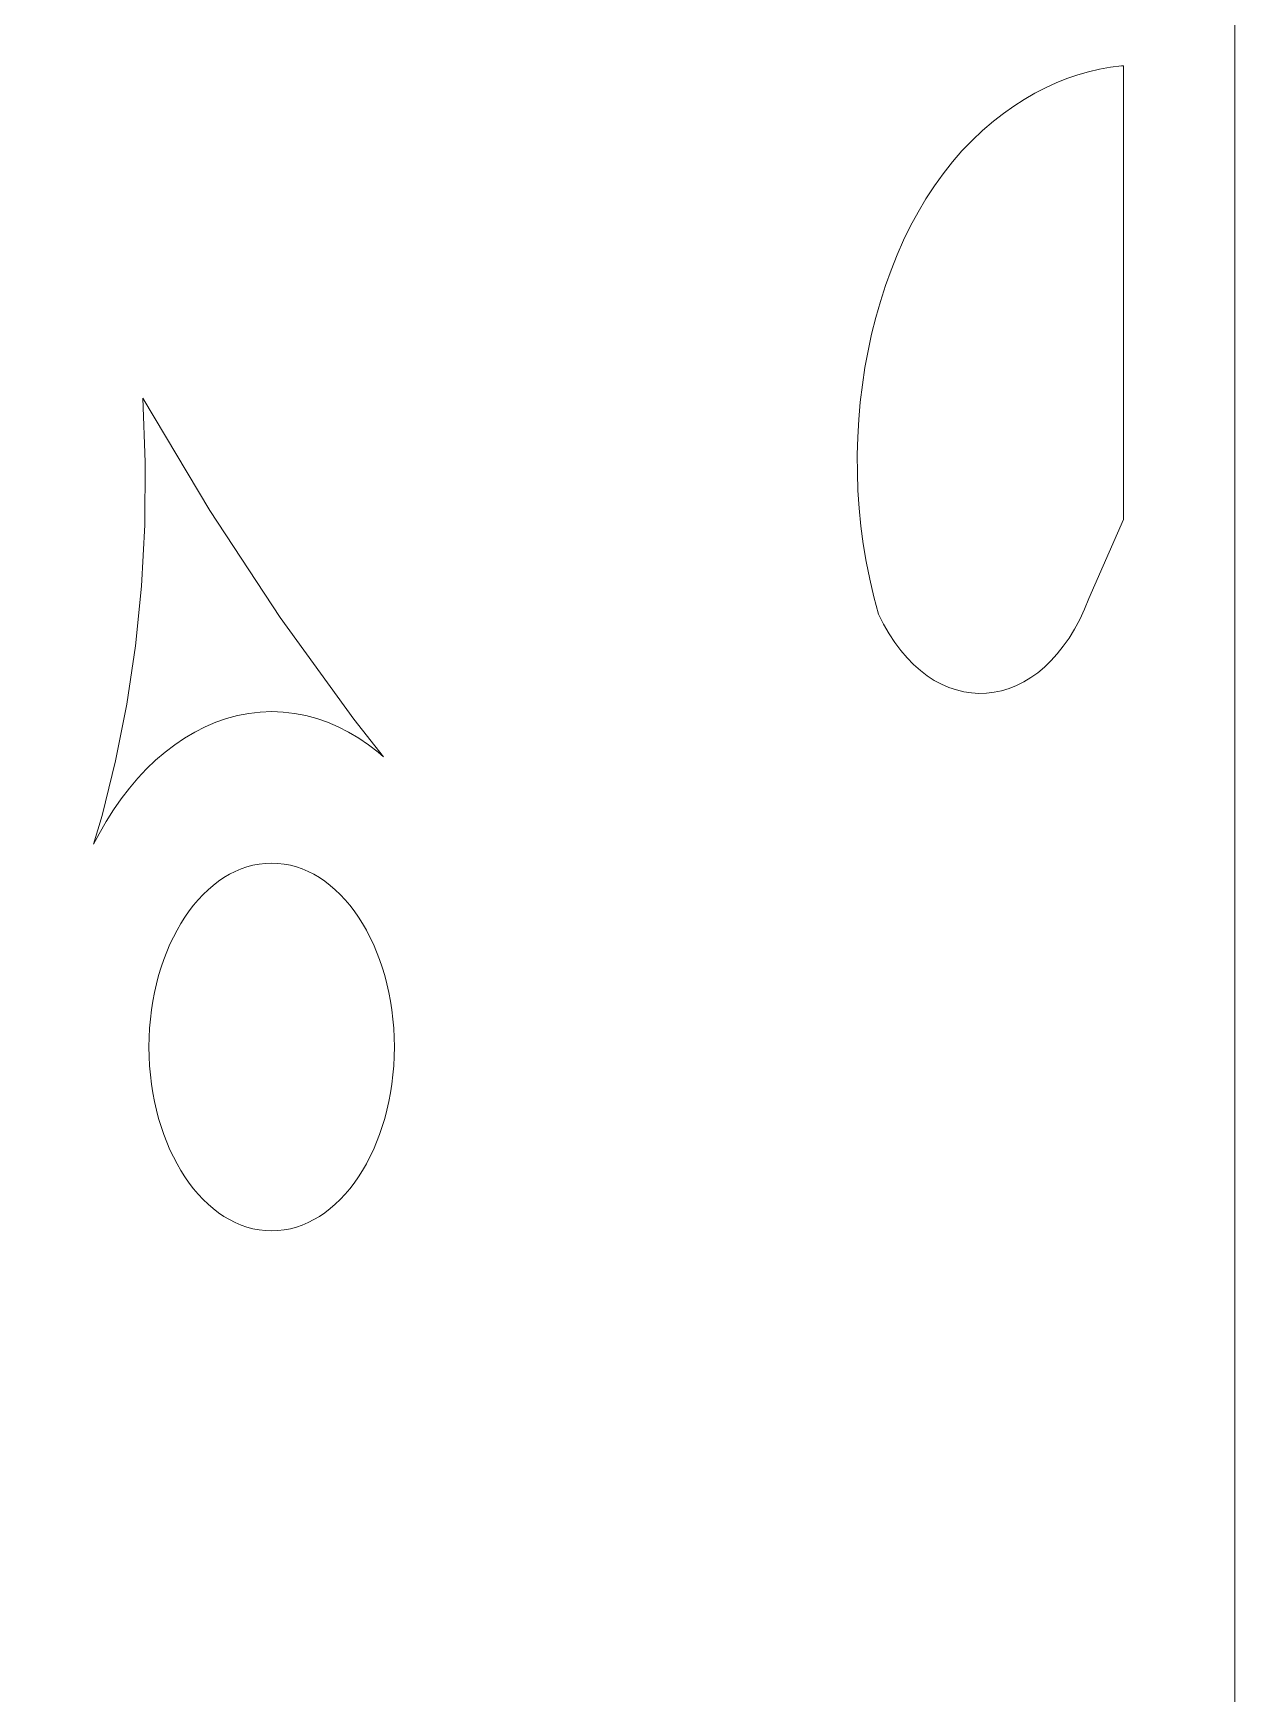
# Model space of a CAD drawing. Header units: centimetres. Extents: x -9.1 to 5.1, y -12.3 to 13.3.
# Drawn here: x 3.401 to 5.091, y -7.663 to -5.326 of the extents above; entities that cross this region are included whole.
import ezdxf

# ---------------------------------------------------------------- set-up
doc = ezdxf.new("R2010")
doc.units = ezdxf.units.CM
doc.header["$MEASUREMENT"] = 0
doc.layers.add('layer 1', color=7, linetype='Continuous')

msp = doc.modelspace()

# ---------------------------------------------------------------- linework, layer by layer
at = {"layer": 'layer 1', "color": 242, "lineweight": 9}
for points, knots in [([(5.08841, -12.32848), (5.08841, -12.32848), (-9.09402, -12.32848), (-9.09402, -12.32848), (-9.09402, -12.32848), (-9.09402, -12.32848), (-9.09402, 0.32731), (-9.09402, 0.32731), (-9.09402, 0.32731), (-9.09402, 0.32731), (5.0911, 0.32731), (5.0911, 0.32731), (5.0911, 0.32731), (5.0911, 0.32731), (5.0911, -12.32848), (5.0911, -12.32848), (5.0911, -12.32848), (5.0911, -12.32848), (5.08841, -12.32848), (5.08841, -12.32848)], [0, 0, 0, 0, 0.1666667, 0.1666667, 0.1666667, 0.1666667, 0.3333333, 0.3333333, 0.3333333, 0.3333333, 0.5, 0.5, 0.5, 0.5, 0.6666667, 0.6666667, 0.6666667, 0.6666667, 1, 1, 1, 1]), ([(4.93436, -6.01037), (4.93436, -6.01037), (4.93436, -5.37197), (4.93436, -5.37197), (4.93436, -5.37197), (4.93436, -5.37197), (4.93178, -5.37215), (4.93178, -5.37215), (4.93178, -5.37215), (4.93178, -5.37215), (4.91629, -5.37402), (4.91629, -5.37402), (4.91629, -5.37402), (4.91629, -5.37402), (4.90085, -5.37675), (4.90085, -5.37675), (4.90085, -5.37675), (4.90085, -5.37675), (4.88544, -5.3803), (4.88544, -5.3803), (4.88544, -5.3803), (4.88544, -5.3803), (4.8701, -5.38468), (4.8701, -5.38468), (4.8701, -5.38468), (4.8701, -5.38468), (4.85484, -5.38991), (4.85484, -5.38991), (4.85484, -5.38991), (4.85484, -5.38991), (4.83967, -5.39598), (4.83967, -5.39598), (4.83967, -5.39598), (4.83967, -5.39598), (4.82461, -5.40289), (4.82461, -5.40289), (4.82461, -5.40289), (4.82461, -5.40289), (4.80968, -5.41064), (4.80968, -5.41064), (4.80968, -5.41064), (4.80968, -5.41064), (4.79487, -5.41924), (4.79487, -5.41924), (4.79487, -5.41924), (4.79487, -5.41924), (4.78024, -5.42869), (4.78024, -5.42869), (4.78024, -5.42869), (4.78024, -5.42869), (4.76577, -5.43899), (4.76577, -5.43899), (4.76577, -5.43899), (4.76577, -5.43899), (4.75149, -5.45014), (4.75149, -5.45014), (4.75149, -5.45014), (4.75149, -5.45014), (4.73618, -5.46305), (4.73618, -5.46305), (4.73618, -5.46305), (4.73618, -5.46305), (4.72144, -5.47694), (4.72144, -5.47694), (4.72144, -5.47694), (4.72144, -5.47694), (4.70729, -5.49172), (4.70729, -5.49172), (4.70729, -5.49172), (4.70729, -5.49172), (4.69372, -5.50738), (4.69372, -5.50738), (4.69372, -5.50738), (4.69372, -5.50738), (4.68076, -5.52388), (4.68076, -5.52388), (4.68076, -5.52388), (4.68076, -5.52388), (4.66839, -5.54118), (4.66839, -5.54118), (4.66839, -5.54118), (4.66839, -5.54118), (4.65665, -5.55924), (4.65665, -5.55924), (4.65665, -5.55924), (4.65665, -5.55924), (4.64553, -5.57801), (4.64553, -5.57801), (4.64553, -5.57801), (4.64553, -5.57801), (4.63504, -5.59747), (4.63504, -5.59747), (4.63504, -5.59747), (4.63504, -5.59747), (4.6252, -5.61757), (4.6252, -5.61757), (4.6252, -5.61757), (4.6252, -5.61757), (4.61602, -5.63827), (4.61602, -5.63827), (4.61602, -5.63827), (4.61602, -5.63827), (4.60748, -5.65954), (4.60748, -5.65954), (4.60748, -5.65954), (4.60748, -5.65954), (4.59963, -5.68132), (4.59963, -5.68132), (4.59963, -5.68132), (4.59963, -5.68132), (4.59246, -5.70361), (4.59246, -5.70361), (4.59246, -5.70361), (4.59246, -5.70361), (4.58597, -5.72633), (4.58597, -5.72633), (4.58597, -5.72633), (4.58597, -5.72633), (4.58017, -5.74947), (4.58017, -5.74947), (4.58017, -5.74947), (4.58017, -5.74947), (4.5751, -5.77298), (4.5751, -5.77298), (4.5751, -5.77298), (4.5751, -5.77298), (4.57073, -5.79681), (4.57073, -5.79681), (4.57073, -5.79681), (4.57073, -5.79681), (4.56708, -5.82093), (4.56708, -5.82093), (4.56708, -5.82093), (4.56708, -5.82093), (4.56417, -5.84532), (4.56417, -5.84532), (4.56417, -5.84532), (4.56417, -5.84532), (4.56201, -5.86992), (4.56201, -5.86992), (4.56201, -5.86992), (4.56201, -5.86992), (4.56061, -5.89469), (4.56061, -5.89469), (4.56061, -5.89469), (4.56061, -5.89469), (4.55995, -5.91961), (4.55995, -5.91961), (4.55995, -5.91961), (4.55995, -5.91961), (4.56006, -5.94462), (4.56006, -5.94462), (4.56006, -5.94462), (4.56006, -5.94462), (4.56097, -5.96968), (4.56097, -5.96968), (4.56097, -5.96968), (4.56097, -5.96968), (4.56265, -5.99476), (4.56265, -5.99476), (4.56265, -5.99476), (4.56265, -5.99476), (4.56514, -6.01984), (4.56514, -6.01984), (4.56514, -6.01984), (4.56514, -6.01984), (4.56843, -6.04486), (4.56843, -6.04486), (4.56843, -6.04486), (4.56843, -6.04486), (4.57252, -6.06977), (4.57252, -6.06977), (4.57252, -6.06977), (4.57252, -6.06977), (4.57747, -6.09455), (4.57747, -6.09455), (4.57747, -6.09455), (4.57747, -6.09455), (4.58322, -6.11916), (4.58322, -6.11916), (4.58322, -6.11916), (4.58322, -6.11916), (4.58984, -6.14356), (4.58984, -6.14356), (4.58984, -6.14356), (4.58984, -6.14356), (4.59702, -6.15788), (4.59702, -6.15788), (4.59702, -6.15788), (4.59702, -6.15788), (4.60466, -6.17122), (4.60466, -6.17122), (4.60466, -6.17122), (4.60466, -6.17122), (4.61273, -6.18355), (4.61273, -6.18355), (4.61273, -6.18355), (4.61273, -6.18355), (4.6212, -6.19492), (4.6212, -6.19492), (4.6212, -6.19492), (4.6212, -6.19492), (4.63004, -6.20528), (4.63004, -6.20528), (4.63004, -6.20528), (4.63004, -6.20528), (4.63921, -6.21466), (4.63921, -6.21466), (4.63921, -6.21466), (4.63921, -6.21466), (4.64869, -6.22306), (4.64869, -6.22306), (4.64869, -6.22306), (4.64869, -6.22306), (4.65841, -6.23049), (4.65841, -6.23049), (4.65841, -6.23049), (4.65841, -6.23049), (4.66837, -6.23695), (4.66837, -6.23695), (4.66837, -6.23695), (4.66837, -6.23695), (4.67853, -6.24242), (4.67853, -6.24242), (4.67853, -6.24242), (4.67853, -6.24242), (4.68887, -6.24692), (4.68887, -6.24692), (4.68887, -6.24692), (4.68887, -6.24692), (4.69934, -6.25046), (4.69934, -6.25046), (4.69934, -6.25046), (4.69934, -6.25046), (4.70991, -6.25303), (4.70991, -6.25303), (4.70991, -6.25303), (4.70991, -6.25303), (4.72054, -6.25463), (4.72054, -6.25463), (4.72054, -6.25463), (4.72054, -6.25463), (4.7312, -6.25528), (4.7312, -6.25528), (4.7312, -6.25528), (4.7312, -6.25528), (4.74188, -6.25497), (4.74188, -6.25497), (4.74188, -6.25497), (4.74188, -6.25497), (4.75251, -6.2537), (4.75251, -6.2537), (4.75251, -6.2537), (4.75251, -6.2537), (4.76309, -6.25147), (4.76309, -6.25147), (4.76309, -6.25147), (4.76309, -6.25147), (4.77355, -6.2483), (4.77355, -6.2483), (4.77355, -6.2483), (4.77355, -6.2483), (4.78388, -6.24417), (4.78388, -6.24417), (4.78388, -6.24417), (4.78388, -6.24417), (4.79407, -6.23911), (4.79407, -6.23911), (4.79407, -6.23911), (4.79407, -6.23911), (4.80406, -6.23309), (4.80406, -6.23309), (4.80406, -6.23309), (4.80406, -6.23309), (4.81382, -6.22614), (4.81382, -6.22614), (4.81382, -6.22614), (4.81382, -6.22614), (4.82331, -6.21824), (4.82331, -6.21824), (4.82331, -6.21824), (4.82331, -6.21824), (4.83249, -6.20941), (4.83249, -6.20941), (4.83249, -6.20941), (4.83249, -6.20941), (4.84137, -6.19964), (4.84137, -6.19964), (4.84137, -6.19964), (4.84137, -6.19964), (4.84986, -6.18894), (4.84986, -6.18894), (4.84986, -6.18894), (4.84986, -6.18894), (4.85798, -6.17732), (4.85798, -6.17732), (4.85798, -6.17732), (4.85798, -6.17732), (4.86565, -6.16476), (4.86565, -6.16476), (4.86565, -6.16476), (4.86565, -6.16476), (4.87287, -6.15128), (4.87287, -6.15128), (4.87287, -6.15128), (4.87287, -6.15128), (4.8796, -6.13688), (4.8796, -6.13688), (4.8796, -6.13688), (4.8796, -6.13688), (4.88581, -6.12156), (4.88581, -6.12156), (4.88581, -6.12156), (4.88581, -6.12156), (4.93436, -6.01037), (4.93436, -6.01037)], [0, 0, 0, 0, 0.0125, 0.0125, 0.0125, 0.0125, 0.025, 0.025, 0.025, 0.025, 0.0375, 0.0375, 0.0375, 0.0375, 0.05, 0.05, 0.05, 0.05, 0.0625, 0.0625, 0.0625, 0.0625, 0.075, 0.075, 0.075, 0.075, 0.0875, 0.0875, 0.0875, 0.0875, 0.1, 0.1, 0.1, 0.1, 0.1125, 0.1125, 0.1125, 0.1125, 0.125, 0.125, 0.125, 0.125, 0.1375, 0.1375, 0.1375, 0.1375, 0.15, 0.15, 0.15, 0.15, 0.1625, 0.1625, 0.1625, 0.1625, 0.175, 0.175, 0.175, 0.175, 0.1875, 0.1875, 0.1875, 0.1875, 0.2, 0.2, 0.2, 0.2, 0.2125, 0.2125, 0.2125, 0.2125, 0.225, 0.225, 0.225, 0.225, 0.2375, 0.2375, 0.2375, 0.2375, 0.25, 0.25, 0.25, 0.25, 0.2625, 0.2625, 0.2625, 0.2625, 0.275, 0.275, 0.275, 0.275, 0.2875, 0.2875, 0.2875, 0.2875, 0.3, 0.3, 0.3, 0.3, 0.3125, 0.3125, 0.3125, 0.3125, 0.325, 0.325, 0.325, 0.325, 0.3375, 0.3375, 0.3375, 0.3375, 0.35, 0.35, 0.35, 0.35, 0.3625, 0.3625, 0.3625, 0.3625, 0.375, 0.375, 0.375, 0.375, 0.3875, 0.3875, 0.3875, 0.3875, 0.4, 0.4, 0.4, 0.4, 0.4125, 0.4125, 0.4125, 0.4125, 0.425, 0.425, 0.425, 0.425, 0.4375, 0.4375, 0.4375, 0.4375, 0.45, 0.45, 0.45, 0.45, 0.4625, 0.4625, 0.4625, 0.4625, 0.475, 0.475, 0.475, 0.475, 0.4875, 0.4875, 0.4875, 0.4875, 0.5, 0.5, 0.5, 0.5, 0.5125, 0.5125, 0.5125, 0.5125, 0.525, 0.525, 0.525, 0.525, 0.5375, 0.5375, 0.5375, 0.5375, 0.55, 0.55, 0.55, 0.55, 0.5625, 0.5625, 0.5625, 0.5625, 0.575, 0.575, 0.575, 0.575, 0.5875, 0.5875, 0.5875, 0.5875, 0.6, 0.6, 0.6, 0.6, 0.6125, 0.6125, 0.6125, 0.6125, 0.625, 0.625, 0.625, 0.625, 0.6375, 0.6375, 0.6375, 0.6375, 0.65, 0.65, 0.65, 0.65, 0.6625, 0.6625, 0.6625, 0.6625, 0.675, 0.675, 0.675, 0.675, 0.6875, 0.6875, 0.6875, 0.6875, 0.7, 0.7, 0.7, 0.7, 0.7125, 0.7125, 0.7125, 0.7125, 0.725, 0.725, 0.725, 0.725, 0.7375, 0.7375, 0.7375, 0.7375, 0.75, 0.75, 0.75, 0.75, 0.7625, 0.7625, 0.7625, 0.7625, 0.775, 0.775, 0.775, 0.775, 0.7875, 0.7875, 0.7875, 0.7875, 0.8, 0.8, 0.8, 0.8, 0.8125, 0.8125, 0.8125, 0.8125, 0.825, 0.825, 0.825, 0.825, 0.8375, 0.8375, 0.8375, 0.8375, 0.85, 0.85, 0.85, 0.85, 0.8625, 0.8625, 0.8625, 0.8625, 0.875, 0.875, 0.875, 0.875, 0.8875, 0.8875, 0.8875, 0.8875, 0.9, 0.9, 0.9, 0.9, 0.9125, 0.9125, 0.9125, 0.9125, 0.925, 0.925, 0.925, 0.925, 0.9375, 0.9375, 0.9375, 0.9375, 0.95, 0.95, 0.95, 0.95, 0.9625, 0.9625, 0.9625, 0.9625, 0.975, 0.975, 0.975, 0.975, 1, 1, 1, 1]), ([(3.48536, -6.46751), (3.48536, -6.46751), (3.49745, -6.42719), (3.49745, -6.42719), (3.49745, -6.42719), (3.49745, -6.42719), (3.51652, -6.35011), (3.51652, -6.35011), (3.51652, -6.35011), (3.51652, -6.35011), (3.53219, -6.27051), (3.53219, -6.27051), (3.53219, -6.27051), (3.53219, -6.27051), (3.54435, -6.18852), (3.54435, -6.18852), (3.54435, -6.18852), (3.54435, -6.18852), (3.55286, -6.1043), (3.55286, -6.1043), (3.55286, -6.1043), (3.55286, -6.1043), (3.55755, -6.01801), (3.55755, -6.01801), (3.55755, -6.01801), (3.55755, -6.01801), (3.55825, -5.92981), (3.55825, -5.92981), (3.55825, -5.92981), (3.55825, -5.92981), (3.55484, -5.83984), (3.55484, -5.83984), (3.55484, -5.83984), (3.55484, -5.83984), (3.64903, -5.99775), (3.64903, -5.99775), (3.64903, -5.99775), (3.64903, -5.99775), (3.74798, -6.14845), (3.74798, -6.14845), (3.74798, -6.14845), (3.74798, -6.14845), (3.85153, -6.29169), (3.85153, -6.29169), (3.85153, -6.29169), (3.85153, -6.29169), (3.89341, -6.34429), (3.89341, -6.34429), (3.89341, -6.34429), (3.89341, -6.34429), (3.88606, -6.33795), (3.88606, -6.33795), (3.88606, -6.33795), (3.88606, -6.33795), (3.87249, -6.32753), (3.87249, -6.32753), (3.87249, -6.32753), (3.87249, -6.32753), (3.85854, -6.31806), (3.85854, -6.31806), (3.85854, -6.31806), (3.85854, -6.31806), (3.84424, -6.3096), (3.84424, -6.3096), (3.84424, -6.3096), (3.84424, -6.3096), (3.82962, -6.30218), (3.82962, -6.30218), (3.82962, -6.30218), (3.82962, -6.30218), (3.81467, -6.29582), (3.81467, -6.29582), (3.81467, -6.29582), (3.81467, -6.29582), (3.79945, -6.29054), (3.79945, -6.29054), (3.79945, -6.29054), (3.79945, -6.29054), (3.78395, -6.28639), (3.78395, -6.28639), (3.78395, -6.28639), (3.78395, -6.28639), (3.7682, -6.28338), (3.7682, -6.28338), (3.7682, -6.28338), (3.7682, -6.28338), (3.75224, -6.28156), (3.75224, -6.28156), (3.75224, -6.28156), (3.75224, -6.28156), (3.73603, -6.28094), (3.73603, -6.28094), (3.73603, -6.28094), (3.73603, -6.28094), (3.71984, -6.28156), (3.71984, -6.28156), (3.71984, -6.28156), (3.71984, -6.28156), (3.70386, -6.28338), (3.70386, -6.28338), (3.70386, -6.28338), (3.70386, -6.28338), (3.68811, -6.28639), (3.68811, -6.28639), (3.68811, -6.28639), (3.68811, -6.28639), (3.67261, -6.29054), (3.67261, -6.29054), (3.67261, -6.29054), (3.67261, -6.29054), (3.65739, -6.29582), (3.65739, -6.29582), (3.65739, -6.29582), (3.65739, -6.29582), (3.64247, -6.30218), (3.64247, -6.30218), (3.64247, -6.30218), (3.64247, -6.30218), (3.62783, -6.3096), (3.62783, -6.3096), (3.62783, -6.3096), (3.62783, -6.3096), (3.61353, -6.31806), (3.61353, -6.31806), (3.61353, -6.31806), (3.61353, -6.31806), (3.5996, -6.32753), (3.5996, -6.32753), (3.5996, -6.32753), (3.5996, -6.32753), (3.58602, -6.33795), (3.58602, -6.33795), (3.58602, -6.33795), (3.58602, -6.33795), (3.57281, -6.34932), (3.57281, -6.34932), (3.57281, -6.34932), (3.57281, -6.34932), (3.56005, -6.3616), (3.56005, -6.3616), (3.56005, -6.3616), (3.56005, -6.3616), (3.5477, -6.37477), (3.5477, -6.37477), (3.5477, -6.37477), (3.5477, -6.37477), (3.5358, -6.38878), (3.5358, -6.38878), (3.5358, -6.38878), (3.5358, -6.38878), (3.52438, -6.40362), (3.52438, -6.40362), (3.52438, -6.40362), (3.52438, -6.40362), (3.51344, -6.41925), (3.51344, -6.41925), (3.51344, -6.41925), (3.51344, -6.41925), (3.50301, -6.43564), (3.50301, -6.43564), (3.50301, -6.43564), (3.50301, -6.43564), (3.4931, -6.45277), (3.4931, -6.45277), (3.4931, -6.45277), (3.4931, -6.45277), (3.48536, -6.46751), (3.48536, -6.46751)], [0, 0, 0, 0, 0.0232558, 0.0232558, 0.0232558, 0.0232558, 0.0465116, 0.0465116, 0.0465116, 0.0465116, 0.0697674, 0.0697674, 0.0697674, 0.0697674, 0.0930233, 0.0930233, 0.0930233, 0.0930233, 0.1162791, 0.1162791, 0.1162791, 0.1162791, 0.1395349, 0.1395349, 0.1395349, 0.1395349, 0.1627907, 0.1627907, 0.1627907, 0.1627907, 0.1860465, 0.1860465, 0.1860465, 0.1860465, 0.2093023, 0.2093023, 0.2093023, 0.2093023, 0.2325581, 0.2325581, 0.2325581, 0.2325581, 0.255814, 0.255814, 0.255814, 0.255814, 0.2790698, 0.2790698, 0.2790698, 0.2790698, 0.3023256, 0.3023256, 0.3023256, 0.3023256, 0.3255814, 0.3255814, 0.3255814, 0.3255814, 0.3488372, 0.3488372, 0.3488372, 0.3488372, 0.372093, 0.372093, 0.372093, 0.372093, 0.3953488, 0.3953488, 0.3953488, 0.3953488, 0.4186047, 0.4186047, 0.4186047, 0.4186047, 0.4418605, 0.4418605, 0.4418605, 0.4418605, 0.4651163, 0.4651163, 0.4651163, 0.4651163, 0.4883721, 0.4883721, 0.4883721, 0.4883721, 0.5116279, 0.5116279, 0.5116279, 0.5116279, 0.5348837, 0.5348837, 0.5348837, 0.5348837, 0.5581395, 0.5581395, 0.5581395, 0.5581395, 0.5813953, 0.5813953, 0.5813953, 0.5813953, 0.6046512, 0.6046512, 0.6046512, 0.6046512, 0.627907, 0.627907, 0.627907, 0.627907, 0.6511628, 0.6511628, 0.6511628, 0.6511628, 0.6744186, 0.6744186, 0.6744186, 0.6744186, 0.6976744, 0.6976744, 0.6976744, 0.6976744, 0.7209302, 0.7209302, 0.7209302, 0.7209302, 0.744186, 0.744186, 0.744186, 0.744186, 0.7674419, 0.7674419, 0.7674419, 0.7674419, 0.7906977, 0.7906977, 0.7906977, 0.7906977, 0.8139535, 0.8139535, 0.8139535, 0.8139535, 0.8372093, 0.8372093, 0.8372093, 0.8372093, 0.8604651, 0.8604651, 0.8604651, 0.8604651, 0.8837209, 0.8837209, 0.8837209, 0.8837209, 0.9069767, 0.9069767, 0.9069767, 0.9069767, 0.9302326, 0.9302326, 0.9302326, 0.9302326, 0.9534884, 0.9534884, 0.9534884, 0.9534884, 1, 1, 1, 1]), ([(3.90867, -6.75285), (3.90867, -6.75285), (3.90845, -6.76616), (3.90845, -6.76616), (3.90845, -6.76616), (3.90845, -6.76616), (3.90777, -6.77929), (3.90777, -6.77929), (3.90777, -6.77929), (3.90777, -6.77929), (3.90669, -6.79222), (3.90669, -6.79222), (3.90669, -6.79222), (3.90669, -6.79222), (3.90517, -6.80496), (3.90517, -6.80496), (3.90517, -6.80496), (3.90517, -6.80496), (3.90322, -6.81747), (3.90322, -6.81747), (3.90322, -6.81747), (3.90322, -6.81747), (3.9009, -6.82974), (3.9009, -6.82974), (3.9009, -6.82974), (3.9009, -6.82974), (3.89819, -6.84175), (3.89819, -6.84175), (3.89819, -6.84175), (3.89819, -6.84175), (3.8951, -6.8535), (3.8951, -6.8535), (3.8951, -6.8535), (3.8951, -6.8535), (3.89164, -6.86496), (3.89164, -6.86496), (3.89164, -6.86496), (3.89164, -6.86496), (3.88783, -6.87611), (3.88783, -6.87611), (3.88783, -6.87611), (3.88783, -6.87611), (3.88365, -6.88695), (3.88365, -6.88695), (3.88365, -6.88695), (3.88365, -6.88695), (3.87918, -6.89745), (3.87918, -6.89745), (3.87918, -6.89745), (3.87918, -6.89745), (3.87435, -6.9076), (3.87435, -6.9076), (3.87435, -6.9076), (3.87435, -6.9076), (3.86923, -6.91737), (3.86923, -6.91737), (3.86923, -6.91737), (3.86923, -6.91737), (3.8638, -6.92676), (3.8638, -6.92676), (3.8638, -6.92676), (3.8638, -6.92676), (3.85808, -6.93574), (3.85808, -6.93574), (3.85808, -6.93574), (3.85808, -6.93574), (3.85208, -6.94432), (3.85208, -6.94432), (3.85208, -6.94432), (3.85208, -6.94432), (3.84581, -6.95245), (3.84581, -6.95245), (3.84581, -6.95245), (3.84581, -6.95245), (3.83929, -6.96014), (3.83929, -6.96014), (3.83929, -6.96014), (3.83929, -6.96014), (3.83252, -6.96735), (3.83252, -6.96735), (3.83252, -6.96735), (3.83252, -6.96735), (3.82552, -6.97409), (3.82552, -6.97409), (3.82552, -6.97409), (3.82552, -6.97409), (3.81828, -6.98033), (3.81828, -6.98033), (3.81828, -6.98033), (3.81828, -6.98033), (3.81085, -6.98604), (3.81085, -6.98604), (3.81085, -6.98604), (3.81085, -6.98604), (3.8032, -6.99122), (3.8032, -6.99122), (3.8032, -6.99122), (3.8032, -6.99122), (3.79536, -6.99586), (3.79536, -6.99586), (3.79536, -6.99586), (3.79536, -6.99586), (3.78734, -6.99992), (3.78734, -6.99992), (3.78734, -6.99992), (3.78734, -6.99992), (3.77916, -7.00342), (3.77916, -7.00342), (3.77916, -7.00342), (3.77916, -7.00342), (3.7708, -7.00631), (3.7708, -7.00631), (3.7708, -7.00631), (3.7708, -7.00631), (3.7623, -7.00858), (3.7623, -7.00858), (3.7623, -7.00858), (3.7623, -7.00858), (3.75367, -7.01023), (3.75367, -7.01023), (3.75367, -7.01023), (3.75367, -7.01023), (3.74492, -7.01123), (3.74492, -7.01123), (3.74492, -7.01123), (3.74492, -7.01123), (3.73603, -7.01157), (3.73603, -7.01157), (3.73603, -7.01157), (3.73603, -7.01157), (3.72717, -7.01123), (3.72717, -7.01123), (3.72717, -7.01123), (3.72717, -7.01123), (3.71839, -7.01023), (3.71839, -7.01023), (3.71839, -7.01023), (3.71839, -7.01023), (3.70976, -7.00858), (3.70976, -7.00858), (3.70976, -7.00858), (3.70976, -7.00858), (3.70127, -7.00631), (3.70127, -7.00631), (3.70127, -7.00631), (3.70127, -7.00631), (3.69292, -7.00342), (3.69292, -7.00342), (3.69292, -7.00342), (3.69292, -7.00342), (3.68472, -6.99992), (3.68472, -6.99992), (3.68472, -6.99992), (3.68472, -6.99992), (3.6767, -6.99586), (3.6767, -6.99586), (3.6767, -6.99586), (3.6767, -6.99586), (3.66889, -6.99122), (3.66889, -6.99122), (3.66889, -6.99122), (3.66889, -6.99122), (3.66124, -6.98604), (3.66124, -6.98604), (3.66124, -6.98604), (3.66124, -6.98604), (3.65379, -6.98033), (3.65379, -6.98033), (3.65379, -6.98033), (3.65379, -6.98033), (3.64655, -6.97409), (3.64655, -6.97409), (3.64655, -6.97409), (3.64655, -6.97409), (3.63955, -6.96735), (3.63955, -6.96735), (3.63955, -6.96735), (3.63955, -6.96735), (3.63278, -6.96014), (3.63278, -6.96014), (3.63278, -6.96014), (3.63278, -6.96014), (3.62626, -6.95245), (3.62626, -6.95245), (3.62626, -6.95245), (3.62626, -6.95245), (3.62001, -6.94432), (3.62001, -6.94432), (3.62001, -6.94432), (3.62001, -6.94432), (3.61401, -6.93574), (3.61401, -6.93574), (3.61401, -6.93574), (3.61401, -6.93574), (3.60828, -6.92676), (3.60828, -6.92676), (3.60828, -6.92676), (3.60828, -6.92676), (3.60286, -6.91737), (3.60286, -6.91737), (3.60286, -6.91737), (3.60286, -6.91737), (3.59772, -6.9076), (3.59772, -6.9076), (3.59772, -6.9076), (3.59772, -6.9076), (3.59291, -6.89745), (3.59291, -6.89745), (3.59291, -6.89745), (3.59291, -6.89745), (3.58841, -6.88695), (3.58841, -6.88695), (3.58841, -6.88695), (3.58841, -6.88695), (3.58426, -6.87611), (3.58426, -6.87611), (3.58426, -6.87611), (3.58426, -6.87611), (3.58045, -6.86496), (3.58045, -6.86496), (3.58045, -6.86496), (3.58045, -6.86496), (3.57697, -6.8535), (3.57697, -6.8535), (3.57697, -6.8535), (3.57697, -6.8535), (3.57389, -6.84175), (3.57389, -6.84175), (3.57389, -6.84175), (3.57389, -6.84175), (3.57117, -6.82974), (3.57117, -6.82974), (3.57117, -6.82974), (3.57117, -6.82974), (3.56884, -6.81747), (3.56884, -6.81747), (3.56884, -6.81747), (3.56884, -6.81747), (3.56691, -6.80496), (3.56691, -6.80496), (3.56691, -6.80496), (3.56691, -6.80496), (3.5654, -6.79222), (3.5654, -6.79222), (3.5654, -6.79222), (3.5654, -6.79222), (3.56429, -6.77929), (3.56429, -6.77929), (3.56429, -6.77929), (3.56429, -6.77929), (3.56363, -6.76616), (3.56363, -6.76616), (3.56363, -6.76616), (3.56363, -6.76616), (3.56339, -6.75285), (3.56339, -6.75285), (3.56339, -6.75285), (3.56339, -6.75285), (3.56363, -6.73955), (3.56363, -6.73955), (3.56363, -6.73955), (3.56363, -6.73955), (3.56429, -6.72643), (3.56429, -6.72643), (3.56429, -6.72643), (3.56429, -6.72643), (3.5654, -6.71348), (3.5654, -6.71348), (3.5654, -6.71348), (3.5654, -6.71348), (3.56691, -6.70074), (3.56691, -6.70074), (3.56691, -6.70074), (3.56691, -6.70074), (3.56884, -6.68823), (3.56884, -6.68823), (3.56884, -6.68823), (3.56884, -6.68823), (3.57117, -6.67597), (3.57117, -6.67597), (3.57117, -6.67597), (3.57117, -6.67597), (3.57389, -6.66395), (3.57389, -6.66395), (3.57389, -6.66395), (3.57389, -6.66395), (3.57697, -6.6522), (3.57697, -6.6522), (3.57697, -6.6522), (3.57697, -6.6522), (3.58045, -6.64074), (3.58045, -6.64074), (3.58045, -6.64074), (3.58045, -6.64074), (3.58426, -6.62959), (3.58426, -6.62959), (3.58426, -6.62959), (3.58426, -6.62959), (3.58841, -6.61875), (3.58841, -6.61875), (3.58841, -6.61875), (3.58841, -6.61875), (3.59291, -6.60826), (3.59291, -6.60826), (3.59291, -6.60826), (3.59291, -6.60826), (3.59772, -6.59812), (3.59772, -6.59812), (3.59772, -6.59812), (3.59772, -6.59812), (3.60286, -6.58833), (3.60286, -6.58833), (3.60286, -6.58833), (3.60286, -6.58833), (3.60828, -6.57895), (3.60828, -6.57895), (3.60828, -6.57895), (3.60828, -6.57895), (3.61401, -6.56996), (3.61401, -6.56996), (3.61401, -6.56996), (3.61401, -6.56996), (3.62001, -6.5614), (3.62001, -6.5614), (3.62001, -6.5614), (3.62001, -6.5614), (3.62626, -6.55326), (3.62626, -6.55326), (3.62626, -6.55326), (3.62626, -6.55326), (3.63278, -6.54558), (3.63278, -6.54558), (3.63278, -6.54558), (3.63278, -6.54558), (3.63955, -6.53835), (3.63955, -6.53835), (3.63955, -6.53835), (3.63955, -6.53835), (3.64655, -6.53163), (3.64655, -6.53163), (3.64655, -6.53163), (3.64655, -6.53163), (3.65379, -6.52539), (3.65379, -6.52539), (3.65379, -6.52539), (3.65379, -6.52539), (3.66123, -6.51967), (3.66123, -6.51967), (3.66123, -6.51967), (3.66123, -6.51967), (3.66889, -6.51448), (3.66889, -6.51448), (3.66889, -6.51448), (3.66889, -6.51448), (3.6767, -6.50985), (3.6767, -6.50985), (3.6767, -6.50985), (3.6767, -6.50985), (3.68472, -6.50578), (3.68472, -6.50578), (3.68472, -6.50578), (3.68472, -6.50578), (3.69292, -6.50229), (3.69292, -6.50229), (3.69292, -6.50229), (3.69292, -6.50229), (3.70127, -6.49939), (3.70127, -6.49939), (3.70127, -6.49939), (3.70127, -6.49939), (3.70976, -6.49712), (3.70976, -6.49712), (3.70976, -6.49712), (3.70976, -6.49712), (3.71839, -6.49547), (3.71839, -6.49547), (3.71839, -6.49547), (3.71839, -6.49547), (3.72717, -6.49447), (3.72717, -6.49447), (3.72717, -6.49447), (3.72717, -6.49447), (3.73603, -6.49413), (3.73603, -6.49413), (3.73603, -6.49413), (3.73603, -6.49413), (3.74492, -6.49447), (3.74492, -6.49447), (3.74492, -6.49447), (3.74492, -6.49447), (3.75367, -6.49547), (3.75367, -6.49547), (3.75367, -6.49547), (3.75367, -6.49547), (3.7623, -6.49712), (3.7623, -6.49712), (3.7623, -6.49712), (3.7623, -6.49712), (3.7708, -6.49939), (3.7708, -6.49939), (3.7708, -6.49939), (3.7708, -6.49939), (3.77915, -6.50229), (3.77915, -6.50229), (3.77915, -6.50229), (3.77915, -6.50229), (3.78734, -6.50578), (3.78734, -6.50578), (3.78734, -6.50578), (3.78734, -6.50578), (3.79536, -6.50985), (3.79536, -6.50985), (3.79536, -6.50985), (3.79536, -6.50985), (3.8032, -6.51449), (3.8032, -6.51449), (3.8032, -6.51449), (3.8032, -6.51449), (3.81085, -6.51967), (3.81085, -6.51967), (3.81085, -6.51967), (3.81085, -6.51967), (3.81828, -6.52539), (3.81828, -6.52539), (3.81828, -6.52539), (3.81828, -6.52539), (3.82552, -6.53163), (3.82552, -6.53163), (3.82552, -6.53163), (3.82552, -6.53163), (3.83252, -6.53835), (3.83252, -6.53835), (3.83252, -6.53835), (3.83252, -6.53835), (3.83929, -6.54558), (3.83929, -6.54558), (3.83929, -6.54558), (3.83929, -6.54558), (3.84581, -6.55325), (3.84581, -6.55325), (3.84581, -6.55325), (3.84581, -6.55325), (3.85208, -6.56139), (3.85208, -6.56139), (3.85208, -6.56139), (3.85208, -6.56139), (3.85808, -6.56996), (3.85808, -6.56996), (3.85808, -6.56996), (3.85808, -6.56996), (3.86379, -6.57895), (3.86379, -6.57895), (3.86379, -6.57895), (3.86379, -6.57895), (3.86923, -6.58833), (3.86923, -6.58833), (3.86923, -6.58833), (3.86923, -6.58833), (3.87435, -6.59811), (3.87435, -6.59811), (3.87435, -6.59811), (3.87435, -6.59811), (3.87918, -6.60826), (3.87918, -6.60826), (3.87918, -6.60826), (3.87918, -6.60826), (3.88365, -6.61875), (3.88365, -6.61875), (3.88365, -6.61875), (3.88365, -6.61875), (3.88781, -6.62959), (3.88781, -6.62959), (3.88781, -6.62959), (3.88781, -6.62959), (3.89164, -6.64075), (3.89164, -6.64075), (3.89164, -6.64075), (3.89164, -6.64075), (3.8951, -6.6522), (3.8951, -6.6522), (3.8951, -6.6522), (3.8951, -6.6522), (3.89819, -6.66395), (3.89819, -6.66395), (3.89819, -6.66395), (3.89819, -6.66395), (3.9009, -6.67596), (3.9009, -6.67596), (3.9009, -6.67596), (3.9009, -6.67596), (3.90322, -6.68823), (3.90322, -6.68823), (3.90322, -6.68823), (3.90322, -6.68823), (3.90515, -6.70074), (3.90515, -6.70074), (3.90515, -6.70074), (3.90515, -6.70074), (3.90669, -6.71348), (3.90669, -6.71348), (3.90669, -6.71348), (3.90669, -6.71348), (3.90777, -6.72642), (3.90777, -6.72642), (3.90777, -6.72642), (3.90777, -6.72642), (3.90845, -6.73955), (3.90845, -6.73955), (3.90845, -6.73955), (3.90845, -6.73955), (3.90867, -6.75285), (3.90867, -6.75285)], [0, 0, 0, 0, 0.0077519, 0.0077519, 0.0077519, 0.0077519, 0.0155039, 0.0155039, 0.0155039, 0.0155039, 0.0232558, 0.0232558, 0.0232558, 0.0232558, 0.0310078, 0.0310078, 0.0310078, 0.0310078, 0.0387597, 0.0387597, 0.0387597, 0.0387597, 0.0465116, 0.0465116, 0.0465116, 0.0465116, 0.0542636, 0.0542636, 0.0542636, 0.0542636, 0.0620155, 0.0620155, 0.0620155, 0.0620155, 0.0697674, 0.0697674, 0.0697674, 0.0697674, 0.0775194, 0.0775194, 0.0775194, 0.0775194, 0.0852713, 0.0852713, 0.0852713, 0.0852713, 0.0930233, 0.0930233, 0.0930233, 0.0930233, 0.1007752, 0.1007752, 0.1007752, 0.1007752, 0.1085271, 0.1085271, 0.1085271, 0.1085271, 0.1162791, 0.1162791, 0.1162791, 0.1162791, 0.124031, 0.124031, 0.124031, 0.124031, 0.1317829, 0.1317829, 0.1317829, 0.1317829, 0.1395349, 0.1395349, 0.1395349, 0.1395349, 0.1472868, 0.1472868, 0.1472868, 0.1472868, 0.1550388, 0.1550388, 0.1550388, 0.1550388, 0.1627907, 0.1627907, 0.1627907, 0.1627907, 0.1705426, 0.1705426, 0.1705426, 0.1705426, 0.1782946, 0.1782946, 0.1782946, 0.1782946, 0.1860465, 0.1860465, 0.1860465, 0.1860465, 0.1937984, 0.1937984, 0.1937984, 0.1937984, 0.2015504, 0.2015504, 0.2015504, 0.2015504, 0.2093023, 0.2093023, 0.2093023, 0.2093023, 0.2170543, 0.2170543, 0.2170543, 0.2170543, 0.2248062, 0.2248062, 0.2248062, 0.2248062, 0.2325581, 0.2325581, 0.2325581, 0.2325581, 0.2403101, 0.2403101, 0.2403101, 0.2403101, 0.248062, 0.248062, 0.248062, 0.248062, 0.255814, 0.255814, 0.255814, 0.255814, 0.2635659, 0.2635659, 0.2635659, 0.2635659, 0.2713178, 0.2713178, 0.2713178, 0.2713178, 0.2790698, 0.2790698, 0.2790698, 0.2790698, 0.2868217, 0.2868217, 0.2868217, 0.2868217, 0.2945736, 0.2945736, 0.2945736, 0.2945736, 0.3023256, 0.3023256, 0.3023256, 0.3023256, 0.3100775, 0.3100775, 0.3100775, 0.3100775, 0.3178295, 0.3178295, 0.3178295, 0.3178295, 0.3255814, 0.3255814, 0.3255814, 0.3255814, 0.3333333, 0.3333333, 0.3333333, 0.3333333, 0.3410853, 0.3410853, 0.3410853, 0.3410853, 0.3488372, 0.3488372, 0.3488372, 0.3488372, 0.3565891, 0.3565891, 0.3565891, 0.3565891, 0.3643411, 0.3643411, 0.3643411, 0.3643411, 0.372093, 0.372093, 0.372093, 0.372093, 0.379845, 0.379845, 0.379845, 0.379845, 0.3875969, 0.3875969, 0.3875969, 0.3875969, 0.3953488, 0.3953488, 0.3953488, 0.3953488, 0.4031008, 0.4031008, 0.4031008, 0.4031008, 0.4108527, 0.4108527, 0.4108527, 0.4108527, 0.4186047, 0.4186047, 0.4186047, 0.4186047, 0.4263566, 0.4263566, 0.4263566, 0.4263566, 0.4341085, 0.4341085, 0.4341085, 0.4341085, 0.4418605, 0.4418605, 0.4418605, 0.4418605, 0.4496124, 0.4496124, 0.4496124, 0.4496124, 0.4573643, 0.4573643, 0.4573643, 0.4573643, 0.4651163, 0.4651163, 0.4651163, 0.4651163, 0.4728682, 0.4728682, 0.4728682, 0.4728682, 0.4806202, 0.4806202, 0.4806202, 0.4806202, 0.4883721, 0.4883721, 0.4883721, 0.4883721, 0.496124, 0.496124, 0.496124, 0.496124, 0.503876, 0.503876, 0.503876, 0.503876, 0.5116279, 0.5116279, 0.5116279, 0.5116279, 0.5193798, 0.5193798, 0.5193798, 0.5193798, 0.5271318, 0.5271318, 0.5271318, 0.5271318, 0.5348837, 0.5348837, 0.5348837, 0.5348837, 0.5426357, 0.5426357, 0.5426357, 0.5426357, 0.5503876, 0.5503876, 0.5503876, 0.5503876, 0.5581395, 0.5581395, 0.5581395, 0.5581395, 0.5658915, 0.5658915, 0.5658915, 0.5658915, 0.5736434, 0.5736434, 0.5736434, 0.5736434, 0.5813953, 0.5813953, 0.5813953, 0.5813953, 0.5891473, 0.5891473, 0.5891473, 0.5891473, 0.5968992, 0.5968992, 0.5968992, 0.5968992, 0.6046512, 0.6046512, 0.6046512, 0.6046512, 0.6124031, 0.6124031, 0.6124031, 0.6124031, 0.620155, 0.620155, 0.620155, 0.620155, 0.627907, 0.627907, 0.627907, 0.627907, 0.6356589, 0.6356589, 0.6356589, 0.6356589, 0.6434109, 0.6434109, 0.6434109, 0.6434109, 0.6511628, 0.6511628, 0.6511628, 0.6511628, 0.6589147, 0.6589147, 0.6589147, 0.6589147, 0.6666667, 0.6666667, 0.6666667, 0.6666667, 0.6744186, 0.6744186, 0.6744186, 0.6744186, 0.6821705, 0.6821705, 0.6821705, 0.6821705, 0.6899225, 0.6899225, 0.6899225, 0.6899225, 0.6976744, 0.6976744, 0.6976744, 0.6976744, 0.7054264, 0.7054264, 0.7054264, 0.7054264, 0.7131783, 0.7131783, 0.7131783, 0.7131783, 0.7209302, 0.7209302, 0.7209302, 0.7209302, 0.7286822, 0.7286822, 0.7286822, 0.7286822, 0.7364341, 0.7364341, 0.7364341, 0.7364341, 0.744186, 0.744186, 0.744186, 0.744186, 0.751938, 0.751938, 0.751938, 0.751938, 0.7596899, 0.7596899, 0.7596899, 0.7596899, 0.7674419, 0.7674419, 0.7674419, 0.7674419, 0.7751938, 0.7751938, 0.7751938, 0.7751938, 0.7829457, 0.7829457, 0.7829457, 0.7829457, 0.7906977, 0.7906977, 0.7906977, 0.7906977, 0.7984496, 0.7984496, 0.7984496, 0.7984496, 0.8062016, 0.8062016, 0.8062016, 0.8062016, 0.8139535, 0.8139535, 0.8139535, 0.8139535, 0.8217054, 0.8217054, 0.8217054, 0.8217054, 0.8294574, 0.8294574, 0.8294574, 0.8294574, 0.8372093, 0.8372093, 0.8372093, 0.8372093, 0.8449612, 0.8449612, 0.8449612, 0.8449612, 0.8527132, 0.8527132, 0.8527132, 0.8527132, 0.8604651, 0.8604651, 0.8604651, 0.8604651, 0.8682171, 0.8682171, 0.8682171, 0.8682171, 0.875969, 0.875969, 0.875969, 0.875969, 0.8837209, 0.8837209, 0.8837209, 0.8837209, 0.8914729, 0.8914729, 0.8914729, 0.8914729, 0.8992248, 0.8992248, 0.8992248, 0.8992248, 0.9069767, 0.9069767, 0.9069767, 0.9069767, 0.9147287, 0.9147287, 0.9147287, 0.9147287, 0.9224806, 0.9224806, 0.9224806, 0.9224806, 0.9302326, 0.9302326, 0.9302326, 0.9302326, 0.9379845, 0.9379845, 0.9379845, 0.9379845, 0.9457364, 0.9457364, 0.9457364, 0.9457364, 0.9534884, 0.9534884, 0.9534884, 0.9534884, 0.9612403, 0.9612403, 0.9612403, 0.9612403, 0.9689922, 0.9689922, 0.9689922, 0.9689922, 0.9767442, 0.9767442, 0.9767442, 0.9767442, 0.9844961, 0.9844961, 0.9844961, 0.9844961, 1, 1, 1, 1])]:
    msp.add_open_spline(points, degree=3, knots=knots, dxfattribs=at)

doc.saveas('drawing.dxf')
